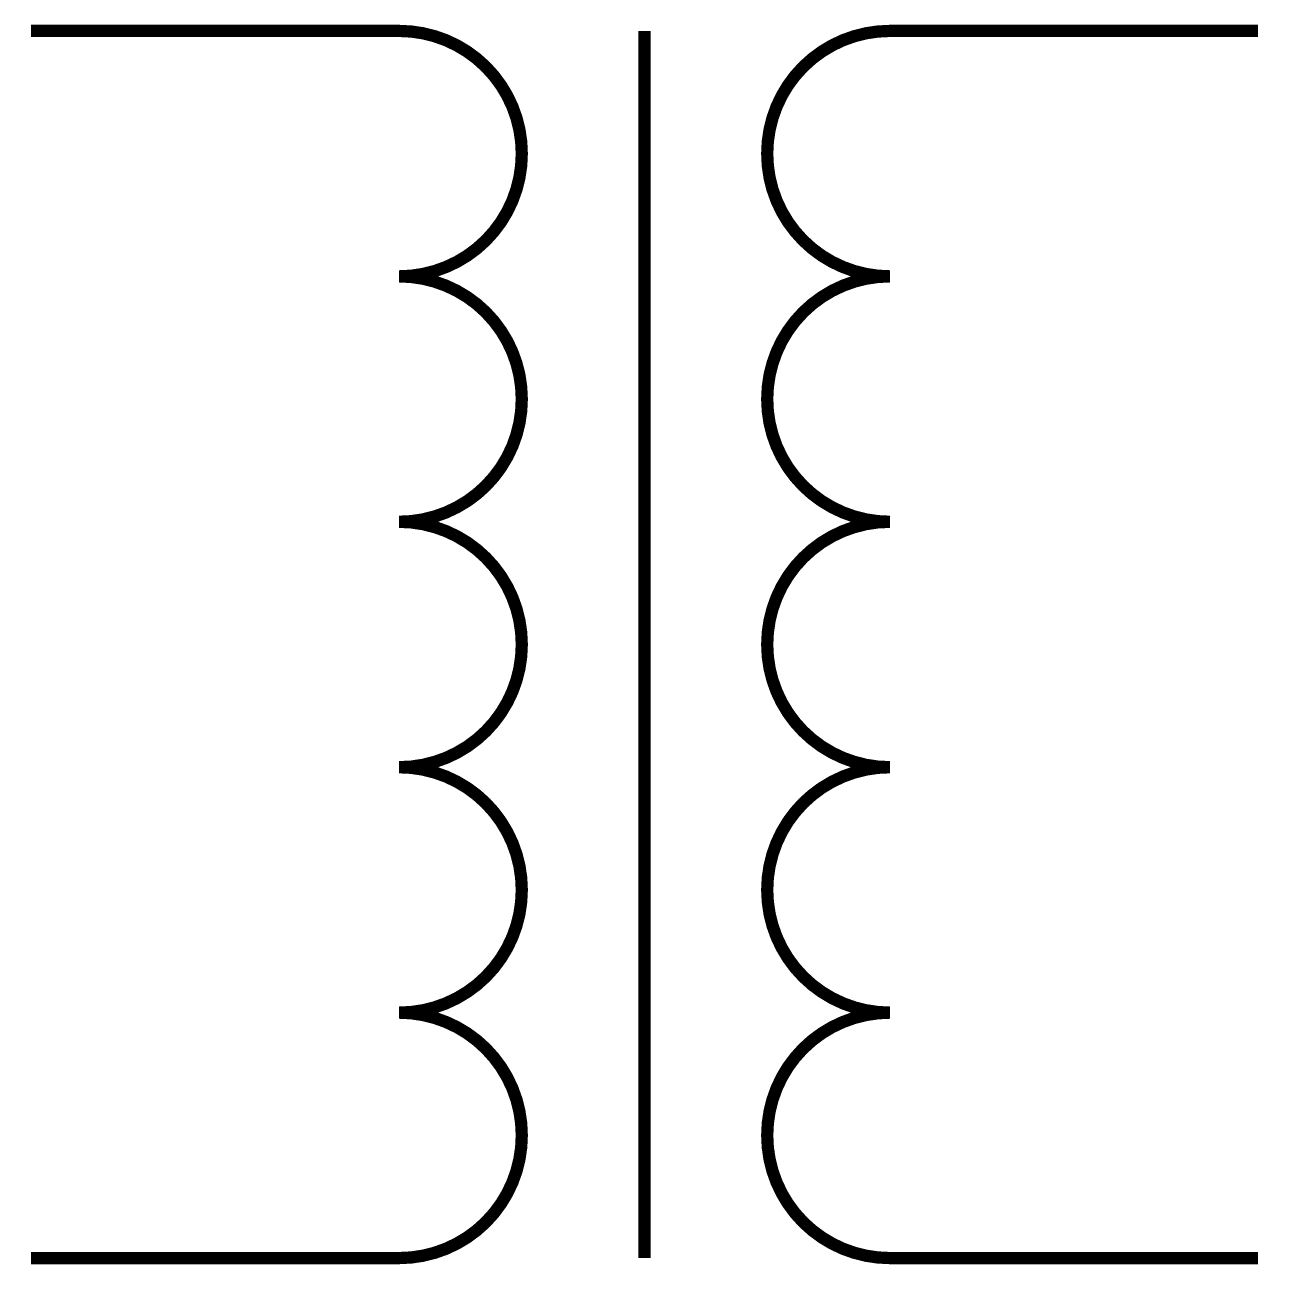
# Model space of a CAD drawing. Extents: x -5 to 5, y -5 to 5.
import ezdxf

# ---------------------------------------------------------------- set-up
doc = ezdxf.new("R2010")
doc.units = 0
doc.header["$MEASUREMENT"] = 0
doc.layers.get('0').update_dxf_attribs({"linetype": 'CONTINUOUS'})

msp = doc.modelspace()

# ---------------------------------------------------------------- linework, layer by layer
at = {"const_width": 0.1}
for points in [[(-5, -5), (-2, -5, 1), (-2, -3, 1), (-2, -1, 1), (-2, 1, 1), (-2, 3, 1), (-2, 5), (-5, 5)], [(5, -5), (2, -5, -1), (2, -3, -1), (2, -1, -1), (2, 1, -1), (2, 3, -1), (2, 5), (5, 5)]]:
    msp.add_lwpolyline(points, format="xyb", dxfattribs=at)
msp.add_lwpolyline([(0, -5), (0, 5)], dxfattribs=at)

doc.saveas('drawing.dxf')
